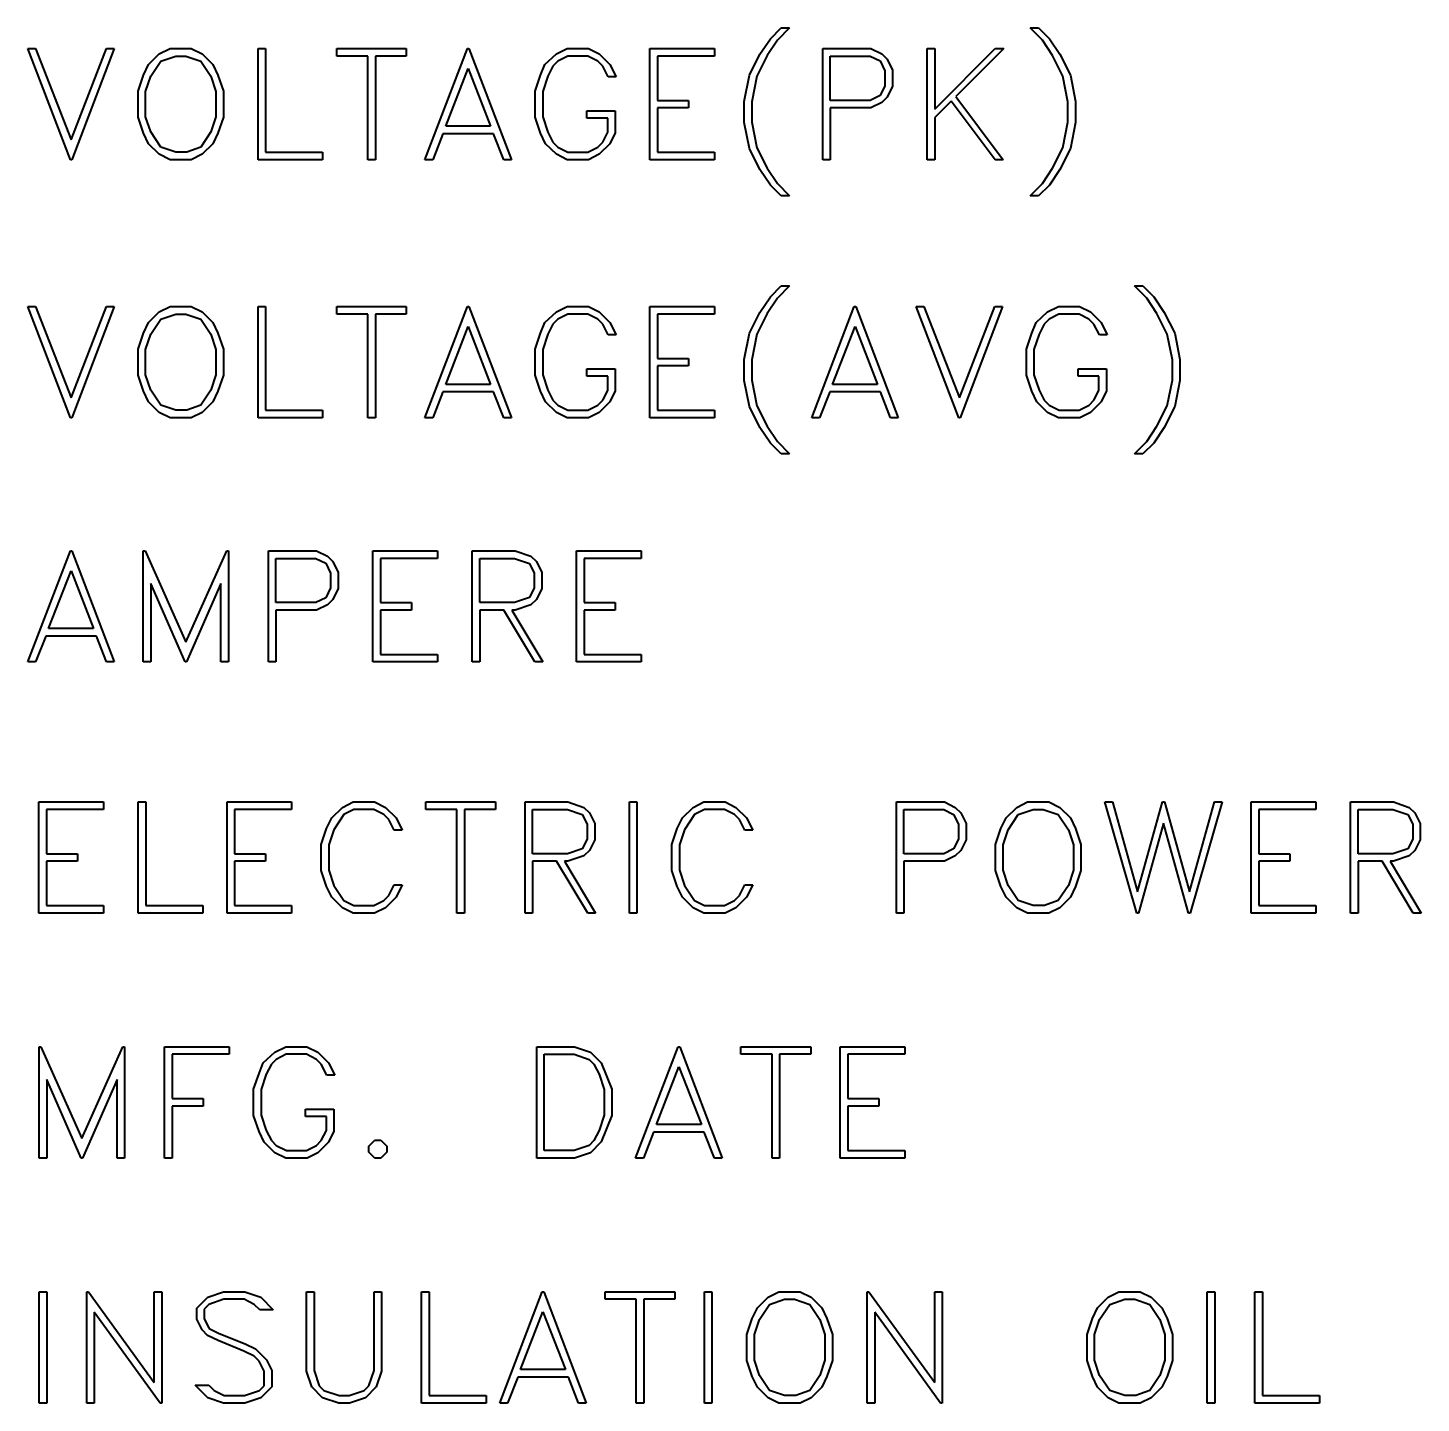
# Model space of a CAD drawing. Header units: millimetres. Extents: x 0 to 420, y 0 to 297.
# Drawn here: x 160.29 to 195.18, y 146.06 to 180.49 of the extents above; entities that cross this region are included whole.
import ezdxf

# ---------------------------------------------------------------- set-up
doc = ezdxf.new("R2010")
doc.units = ezdxf.units.MM
doc.layers.add('가시적인 것(ISO)', color=3, linetype='Continuous', lineweight=40)

msp = doc.modelspace()

# ---------------------------------------------------------------- linework, layer by layer
at = {"layer": '가시적인 것(ISO)'}
for p, q in [((178.888, 180.217), (179.157, 180.489)), ((179.369, 180.489), (179.061, 180.181)), ((179.157, 180.489), (179.369, 180.489)), ((185.39, 180.489), (185.6, 180.489)), ((185.696, 180.181), (185.39, 180.489)), ((185.6, 180.489), (185.872, 180.217)), ((178.624, 179.827), (178.888, 180.217)), ((179.061, 180.181), (178.805, 179.796)), ((185.952, 179.796), (185.696, 180.181)), ((185.872, 180.217), (186.133, 179.827)), ((160.295, 179.972), (160.489, 179.972)), ((161.359, 177.189), (160.295, 179.972)), ((160.489, 179.972), (161.377, 177.688)), ((161.377, 177.688), (162.267, 179.972)), ((162.459, 179.972), (161.398, 177.189)), ((162.267, 179.972), (162.459, 179.972)), ((163.316, 179.573), (163.585, 179.837)), ((163.585, 179.837), (163.854, 179.972)), ((163.621, 179.656), (163.996, 179.783)), ((163.854, 179.972), (164.387, 179.972)), ((163.996, 179.783), (164.248, 179.783)), ((164.248, 179.783), (164.623, 179.656)), ((164.387, 179.972), (164.659, 179.837)), ((164.659, 179.837), (164.926, 179.573)), ((166.06, 179.972), (166.248, 179.972)), ((166.06, 177.189), (166.06, 179.972)), ((166.248, 179.972), (166.248, 177.378)), ((168.029, 179.972), (169.771, 179.972)), ((168.029, 179.783), (168.029, 179.972)), ((168.806, 179.783), (168.029, 179.783)), ((168.806, 177.189), (168.806, 179.783)), ((169.771, 179.783), (168.995, 179.783)), ((168.995, 179.783), (168.995, 177.189)), ((169.771, 179.972), (169.771, 179.783)), ((170.237, 177.189), (171.301, 179.972)), ((171.301, 179.972), (171.34, 179.972)), ((171.34, 179.972), (172.401, 177.189)), ((173.237, 179.573), (173.527, 179.837)), ((173.527, 179.837), (173.796, 179.972)), ((173.812, 179.783), (173.564, 179.656)), ((173.796, 179.972), (174.33, 179.972)), ((174.317, 179.783), (173.812, 179.783)), ((174.563, 179.656), (174.317, 179.783)), ((174.33, 179.972), (174.602, 179.837)), ((174.602, 179.837), (174.868, 179.57)), ((175.872, 179.972), (177.488, 179.972)), ((175.872, 177.189), (175.872, 179.972)), ((176.061, 179.783), (176.061, 178.675)), ((177.488, 179.783), (176.061, 179.783)), ((177.488, 179.972), (177.488, 179.783)), ((178.363, 179.304), (178.624, 179.827)), ((178.805, 179.796), (178.549, 179.28)), ((180.198, 179.972), (181.401, 179.972)), ((180.198, 177.189), (180.198, 179.972)), ((180.387, 179.783), (181.386, 179.783)), ((180.387, 178.675), (180.387, 179.783)), ((181.386, 179.783), (181.632, 179.661)), ((181.401, 179.972), (181.673, 179.837)), ((181.632, 179.661), (181.753, 179.415)), ((181.673, 179.837), (181.81, 179.702)), ((181.81, 179.702), (181.942, 179.431)), ((182.812, 179.972), (183.001, 179.972)), ((182.812, 177.189), (182.812, 179.972)), ((183.001, 178.455), (184.518, 179.972)), ((183.001, 179.972), (183.001, 178.455)), ((184.728, 179.972), (183.532, 178.77)), ((184.518, 179.972), (184.728, 179.972)), ((186.208, 179.28), (185.952, 179.796)), ((186.133, 179.827), (186.397, 179.304)), ((163.189, 179.304), (163.316, 179.573)), ((163.37, 179.278), (163.621, 179.656)), ((164.623, 179.656), (164.877, 179.278)), ((164.926, 179.573), (165.055, 179.304)), ((170.758, 178.025), (171.319, 179.469)), ((171.319, 179.469), (171.881, 178.025)), ((173.131, 179.304), (173.237, 179.573)), ((173.442, 179.534), (173.312, 179.283)), ((173.564, 179.656), (173.442, 179.534)), ((174.687, 179.534), (174.563, 179.656)), ((174.824, 179.262), (174.687, 179.534)), ((174.868, 179.57), (175.021, 179.262)), ((181.753, 179.415), (181.753, 179.042)), ((181.942, 179.431), (181.942, 179.027)), ((163.054, 178.908), (163.189, 179.304)), ((163.243, 178.9), (163.37, 179.278)), ((164.877, 179.278), (165.001, 178.9)), ((165.055, 179.304), (165.19, 178.908)), ((172.997, 178.908), (173.131, 179.304)), ((173.312, 179.283), (173.186, 178.9)), ((175.021, 179.262), (174.824, 179.262)), ((178.231, 178.649), (178.363, 179.304)), ((178.549, 179.28), (178.42, 178.641)), ((181.753, 179.042), (181.632, 178.796)), ((181.942, 179.027), (181.81, 178.755)), ((186.338, 178.641), (186.208, 179.28)), ((186.397, 179.304), (186.527, 178.649)), ((163.054, 178.253), (163.054, 178.908)), ((163.243, 178.261), (163.243, 178.9)), ((165.001, 178.9), (165.001, 178.261)), ((165.19, 178.908), (165.19, 178.253)), ((172.997, 178.253), (172.997, 178.908)), ((173.186, 178.9), (173.186, 178.261)), ((176.061, 178.675), (176.838, 178.675)), ((176.838, 178.675), (176.838, 178.486)), ((178.231, 178.123), (178.231, 178.649)), ((178.42, 178.641), (178.42, 178.129)), ((181.386, 178.675), (180.387, 178.675)), ((181.632, 178.796), (181.386, 178.675)), ((181.673, 178.62), (181.401, 178.486)), ((181.81, 178.755), (181.673, 178.62)), ((183.413, 178.657), (183.001, 178.245)), ((184.513, 177.189), (183.413, 178.657)), ((183.532, 178.77), (184.715, 177.189)), ((186.338, 178.129), (186.338, 178.641)), ((186.527, 178.649), (186.527, 178.123)), ((174.293, 178.416), (175.003, 178.416)), ((174.293, 178.227), (174.293, 178.416)), ((175.003, 178.416), (175.003, 177.859)), ((176.061, 178.486), (176.061, 177.378)), ((176.838, 178.486), (176.061, 178.486)), ((180.387, 178.486), (180.387, 177.189)), ((181.401, 178.486), (180.387, 178.486)), ((163.189, 177.857), (163.054, 178.253)), ((163.37, 177.883), (163.243, 178.261)), ((165.001, 178.261), (164.877, 177.883)), ((165.19, 178.253), (165.055, 177.857)), ((171.881, 178.025), (170.758, 178.025)), ((173.131, 177.857), (172.997, 178.253)), ((173.186, 178.261), (173.312, 177.877)), ((174.814, 178.227), (174.293, 178.227)), ((174.814, 177.875), (174.814, 178.227)), ((178.363, 177.468), (178.231, 178.123)), ((178.42, 178.129), (178.549, 177.489)), ((183.001, 178.245), (183.001, 177.189)), ((186.208, 177.489), (186.338, 178.129)), ((186.527, 178.123), (186.397, 177.468)), ((163.316, 177.588), (163.189, 177.857)), ((163.585, 177.324), (163.316, 177.588)), ((163.621, 177.505), (163.37, 177.883)), ((164.877, 177.883), (164.623, 177.505)), ((164.926, 177.588), (164.659, 177.324)), ((165.055, 177.857), (164.926, 177.588)), ((170.688, 177.836), (170.431, 177.189)), ((171.953, 177.836), (170.688, 177.836)), ((172.21, 177.189), (171.953, 177.836)), ((173.258, 177.588), (173.131, 177.857)), ((173.527, 177.324), (173.258, 177.588)), ((173.312, 177.877), (173.442, 177.626)), ((173.442, 177.626), (173.564, 177.505)), ((174.565, 177.505), (174.687, 177.629)), ((174.868, 177.59), (174.602, 177.324)), ((174.687, 177.629), (174.814, 177.875)), ((175.003, 177.859), (174.868, 177.59)), ((163.854, 177.189), (163.585, 177.324)), ((163.996, 177.378), (163.621, 177.505)), ((164.279, 177.378), (163.996, 177.378)), ((164.623, 177.505), (164.279, 177.378)), ((164.659, 177.324), (164.387, 177.189)), ((166.248, 177.378), (167.675, 177.378)), ((167.675, 177.378), (167.675, 177.189)), ((173.796, 177.189), (173.527, 177.324)), ((173.564, 177.505), (173.815, 177.378)), ((173.815, 177.378), (174.317, 177.378)), ((174.317, 177.378), (174.565, 177.505)), ((174.602, 177.324), (174.332, 177.189)), ((176.061, 177.378), (177.488, 177.378)), ((177.488, 177.378), (177.488, 177.189)), ((178.624, 176.946), (178.363, 177.468)), ((178.549, 177.489), (178.805, 176.977)), ((185.952, 176.977), (186.208, 177.489)), ((186.397, 177.468), (186.133, 176.946)), ((161.398, 177.189), (161.359, 177.189)), ((164.387, 177.189), (163.854, 177.189)), ((167.675, 177.189), (166.06, 177.189)), ((168.995, 177.189), (168.806, 177.189)), ((170.431, 177.189), (170.237, 177.189)), ((172.401, 177.189), (172.21, 177.189)), ((174.332, 177.189), (173.796, 177.189)), ((177.488, 177.189), (175.872, 177.189)), ((178.888, 176.555), (178.624, 176.946)), ((178.805, 176.977), (179.061, 176.591)), ((180.387, 177.189), (180.198, 177.189)), ((183.001, 177.189), (182.812, 177.189)), ((184.715, 177.189), (184.513, 177.189)), ((185.696, 176.591), (185.952, 176.977)), ((186.133, 176.946), (185.872, 176.555)), ((179.157, 176.283), (178.888, 176.555)), ((179.061, 176.591), (179.369, 176.283)), ((185.39, 176.283), (185.696, 176.591)), ((185.872, 176.555), (185.6, 176.283)), ((179.369, 176.283), (179.157, 176.283)), ((185.6, 176.283), (185.39, 176.283)), ((178.624, 173.367), (178.888, 173.758)), ((178.888, 173.758), (179.157, 174.029)), ((179.369, 174.029), (179.061, 173.721)), ((179.157, 174.029), (179.369, 174.029)), ((188.005, 174.029), (188.214, 174.029)), ((188.31, 173.721), (188.005, 174.029)), ((188.214, 174.029), (188.486, 173.758)), ((188.486, 173.758), (188.748, 173.367)), ((160.295, 173.512), (160.489, 173.512)), ((161.359, 170.729), (160.295, 173.512)), ((160.489, 173.512), (161.377, 171.229)), ((161.377, 171.229), (162.267, 173.512)), ((162.459, 173.512), (161.398, 170.729)), ((162.267, 173.512), (162.459, 173.512)), ((163.585, 173.377), (163.854, 173.512)), ((163.854, 173.512), (164.387, 173.512)), ((164.387, 173.512), (164.659, 173.377)), ((166.06, 173.512), (166.248, 173.512)), ((166.06, 170.729), (166.06, 173.512)), ((166.248, 173.512), (166.248, 170.918)), ((168.029, 173.512), (169.771, 173.512)), ((168.029, 173.323), (168.029, 173.512)), ((169.771, 173.512), (169.771, 173.323)), ((170.237, 170.729), (171.301, 173.512)), ((171.301, 173.512), (171.34, 173.512)), ((171.34, 173.512), (172.401, 170.729)), ((173.527, 173.377), (173.796, 173.512)), ((173.796, 173.512), (174.33, 173.512)), ((174.33, 173.512), (174.602, 173.377)), ((175.872, 173.512), (177.488, 173.512)), ((175.872, 170.729), (175.872, 173.512)), ((177.488, 173.512), (177.488, 173.323)), ((179.061, 173.721), (178.805, 173.336)), ((179.923, 170.729), (180.987, 173.512)), ((180.987, 173.512), (181.026, 173.512)), ((181.026, 173.512), (182.087, 170.729)), ((182.538, 173.512), (182.732, 173.512)), ((183.602, 170.729), (182.538, 173.512)), ((182.732, 173.512), (183.62, 171.229)), ((183.62, 171.229), (184.51, 173.512)), ((184.702, 173.512), (183.64, 170.729)), ((184.51, 173.512), (184.702, 173.512)), ((185.828, 173.377), (186.097, 173.512)), ((186.097, 173.512), (186.63, 173.512)), ((186.63, 173.512), (186.902, 173.377)), ((188.566, 173.336), (188.31, 173.721)), ((163.189, 172.844), (163.316, 173.113)), ((163.316, 173.113), (163.585, 173.377)), ((163.37, 172.818), (163.621, 173.196)), ((163.621, 173.196), (163.996, 173.323)), ((163.996, 173.323), (164.248, 173.323)), ((164.248, 173.323), (164.623, 173.196)), ((164.623, 173.196), (164.877, 172.818)), ((164.659, 173.377), (164.926, 173.113)), ((164.926, 173.113), (165.055, 172.844)), ((168.806, 173.323), (168.029, 173.323)), ((168.806, 170.729), (168.806, 173.323)), ((169.771, 173.323), (168.995, 173.323)), ((168.995, 173.323), (168.995, 170.729)), ((173.131, 172.844), (173.237, 173.113)), ((173.237, 173.113), (173.527, 173.377)), ((173.442, 173.074), (173.312, 172.823)), ((173.564, 173.196), (173.442, 173.074)), ((173.812, 173.323), (173.564, 173.196)), ((174.317, 173.323), (173.812, 173.323)), ((174.563, 173.196), (174.317, 173.323)), ((174.687, 173.074), (174.563, 173.196)), ((174.602, 173.377), (174.868, 173.111)), ((174.824, 172.802), (174.687, 173.074)), ((174.868, 173.111), (175.021, 172.802)), ((176.061, 173.323), (176.061, 172.215)), ((177.488, 173.323), (176.061, 173.323)), ((178.363, 172.844), (178.624, 173.367)), ((178.805, 173.336), (178.549, 172.821)), ((185.432, 172.844), (185.538, 173.113)), ((185.538, 173.113), (185.828, 173.377)), ((185.742, 173.074), (185.613, 172.823)), ((185.864, 173.196), (185.742, 173.074)), ((186.112, 173.323), (185.864, 173.196)), ((186.617, 173.323), (186.112, 173.323)), ((186.863, 173.196), (186.617, 173.323)), ((186.987, 173.074), (186.863, 173.196)), ((186.902, 173.377), (187.169, 173.111)), ((187.125, 172.802), (186.987, 173.074)), ((187.169, 173.111), (187.321, 172.802)), ((188.823, 172.821), (188.566, 173.336)), ((188.748, 173.367), (189.012, 172.844)), ((163.054, 172.448), (163.189, 172.844)), ((163.243, 172.44), (163.37, 172.818)), ((164.877, 172.818), (165.001, 172.44)), ((165.055, 172.844), (165.19, 172.448)), ((170.758, 171.565), (171.319, 173.01)), ((171.319, 173.01), (171.881, 171.565)), ((172.997, 172.448), (173.131, 172.844)), ((173.312, 172.823), (173.186, 172.44)), ((175.021, 172.802), (174.824, 172.802)), ((178.231, 172.189), (178.363, 172.844)), ((178.549, 172.821), (178.42, 172.181)), ((180.444, 171.565), (181.005, 173.01)), ((181.005, 173.01), (181.567, 171.565)), ((185.297, 172.448), (185.432, 172.844)), ((185.613, 172.823), (185.486, 172.44)), ((187.321, 172.802), (187.125, 172.802)), ((188.952, 172.181), (188.823, 172.821)), ((189.012, 172.844), (189.141, 172.189)), ((163.054, 171.793), (163.054, 172.448)), ((163.243, 171.801), (163.243, 172.44)), ((165.001, 172.44), (165.001, 171.801)), ((165.19, 172.448), (165.19, 171.793)), ((172.997, 171.793), (172.997, 172.448)), ((173.186, 172.44), (173.186, 171.801)), ((185.297, 171.793), (185.297, 172.448)), ((185.486, 172.44), (185.486, 171.801)), ((176.061, 172.215), (176.838, 172.215)), ((176.061, 172.026), (176.061, 170.918)), ((176.838, 172.026), (176.061, 172.026)), ((176.838, 172.215), (176.838, 172.026)), ((178.231, 171.664), (178.231, 172.189)), ((178.42, 172.181), (178.42, 171.669)), ((188.952, 171.669), (188.952, 172.181)), ((189.141, 172.189), (189.141, 171.664)), ((163.189, 171.397), (163.054, 171.793)), ((163.37, 171.423), (163.243, 171.801)), ((165.001, 171.801), (164.877, 171.423)), ((165.19, 171.793), (165.055, 171.397)), ((173.131, 171.397), (172.997, 171.793)), ((173.186, 171.801), (173.312, 171.418)), ((174.293, 171.956), (175.003, 171.956)), ((174.293, 171.767), (174.293, 171.956)), ((174.814, 171.767), (174.293, 171.767)), ((174.814, 171.415), (174.814, 171.767)), ((175.003, 171.956), (175.003, 171.4)), ((178.363, 171.009), (178.231, 171.664)), ((178.42, 171.669), (178.549, 171.029)), ((185.432, 171.397), (185.297, 171.793)), ((185.486, 171.801), (185.613, 171.418)), ((186.594, 171.956), (187.303, 171.956)), ((186.594, 171.767), (186.594, 171.956)), ((187.114, 171.767), (186.594, 171.767)), ((187.114, 171.415), (187.114, 171.767)), ((187.303, 171.956), (187.303, 171.4)), ((188.823, 171.029), (188.952, 171.669)), ((189.141, 171.664), (189.012, 171.009)), ((163.316, 171.128), (163.189, 171.397)), ((163.621, 171.045), (163.37, 171.423)), ((164.877, 171.423), (164.623, 171.045)), ((165.055, 171.397), (164.926, 171.128)), ((170.688, 171.376), (170.431, 170.729)), ((171.953, 171.376), (170.688, 171.376)), ((171.881, 171.565), (170.758, 171.565)), ((172.21, 170.729), (171.953, 171.376)), ((173.258, 171.128), (173.131, 171.397)), ((173.312, 171.418), (173.442, 171.167)), ((174.687, 171.169), (174.814, 171.415)), ((175.003, 171.4), (174.868, 171.13)), ((180.374, 171.376), (180.118, 170.729)), ((181.64, 171.376), (180.374, 171.376)), ((181.567, 171.565), (180.444, 171.565)), ((181.896, 170.729), (181.64, 171.376)), ((185.559, 171.128), (185.432, 171.397)), ((185.613, 171.418), (185.742, 171.167)), ((186.987, 171.169), (187.114, 171.415)), ((187.303, 171.4), (187.169, 171.13)), ((163.585, 170.864), (163.316, 171.128)), ((163.996, 170.918), (163.621, 171.045)), ((164.623, 171.045), (164.279, 170.918)), ((164.926, 171.128), (164.659, 170.864)), ((173.527, 170.864), (173.258, 171.128)), ((173.442, 171.167), (173.564, 171.045)), ((173.564, 171.045), (173.815, 170.918)), ((174.317, 170.918), (174.565, 171.045)), ((174.565, 171.045), (174.687, 171.169)), ((174.868, 171.13), (174.602, 170.864)), ((178.624, 170.486), (178.363, 171.009)), ((178.549, 171.029), (178.805, 170.517)), ((185.828, 170.864), (185.559, 171.128)), ((185.742, 171.167), (185.864, 171.045)), ((185.864, 171.045), (186.115, 170.918)), ((186.617, 170.918), (186.866, 171.045)), ((186.866, 171.045), (186.987, 171.169)), ((187.169, 171.13), (186.902, 170.864)), ((188.566, 170.517), (188.823, 171.029)), ((189.012, 171.009), (188.748, 170.486)), ((161.398, 170.729), (161.359, 170.729)), ((163.854, 170.729), (163.585, 170.864)), ((164.387, 170.729), (163.854, 170.729)), ((164.279, 170.918), (163.996, 170.918)), ((164.659, 170.864), (164.387, 170.729)), ((167.675, 170.729), (166.06, 170.729)), ((166.248, 170.918), (167.675, 170.918)), ((167.675, 170.918), (167.675, 170.729)), ((168.995, 170.729), (168.806, 170.729)), ((170.431, 170.729), (170.237, 170.729)), ((172.401, 170.729), (172.21, 170.729)), ((173.796, 170.729), (173.527, 170.864)), ((174.332, 170.729), (173.796, 170.729)), ((173.815, 170.918), (174.317, 170.918)), ((174.602, 170.864), (174.332, 170.729)), ((177.488, 170.729), (175.872, 170.729)), ((176.061, 170.918), (177.488, 170.918)), ((177.488, 170.918), (177.488, 170.729)), ((180.118, 170.729), (179.923, 170.729)), ((182.087, 170.729), (181.896, 170.729)), ((183.64, 170.729), (183.602, 170.729)), ((186.097, 170.729), (185.828, 170.864)), ((186.633, 170.729), (186.097, 170.729)), ((186.115, 170.918), (186.617, 170.918)), ((186.902, 170.864), (186.633, 170.729)), ((178.888, 170.095), (178.624, 170.486)), ((178.805, 170.517), (179.061, 170.131)), ((188.31, 170.131), (188.566, 170.517)), ((188.748, 170.486), (188.486, 170.095)), ((179.157, 169.823), (178.888, 170.095)), ((179.061, 170.131), (179.369, 169.823)), ((188.005, 169.823), (188.31, 170.131)), ((188.486, 170.095), (188.214, 169.823)), ((179.369, 169.823), (179.157, 169.823)), ((188.214, 169.823), (188.005, 169.823)), ((160.295, 164.615), (161.359, 167.398)), ((161.359, 167.398), (161.398, 167.398)), ((161.398, 167.398), (162.459, 164.615)), ((163.184, 167.398), (163.23, 167.398)), ((163.184, 164.615), (163.184, 167.398)), ((163.23, 167.398), (164.253, 165.107)), ((164.253, 165.107), (165.273, 167.398)), ((165.273, 167.398), (165.319, 167.398)), ((165.319, 167.398), (165.319, 164.615)), ((166.318, 167.398), (167.522, 167.398)), ((166.318, 164.615), (166.318, 167.398)), ((166.507, 167.209), (167.506, 167.209)), ((166.507, 166.101), (166.507, 167.209)), ((167.506, 167.209), (167.752, 167.087)), ((167.522, 167.398), (167.794, 167.263)), ((167.794, 167.263), (167.931, 167.129)), ((167.931, 167.129), (168.063, 166.857)), ((168.933, 167.398), (170.548, 167.398)), ((168.933, 164.615), (168.933, 167.398)), ((169.122, 167.209), (169.122, 166.101)), ((170.548, 167.209), (169.122, 167.209)), ((170.548, 167.398), (170.548, 167.209)), ((171.42, 167.398), (172.492, 167.398)), ((171.42, 164.615), (171.42, 167.398)), ((171.609, 167.209), (172.482, 167.209)), ((171.609, 166.101), (171.609, 167.209)), ((172.482, 167.209), (172.854, 167.082)), ((172.492, 167.398), (172.891, 167.263)), ((172.891, 167.263), (173.033, 167.129)), ((173.033, 167.129), (173.165, 166.857)), ((174.035, 167.398), (175.65, 167.398)), ((174.035, 164.615), (174.035, 167.398)), ((174.224, 167.209), (174.224, 166.101)), ((175.65, 167.209), (174.224, 167.209)), ((175.65, 167.398), (175.65, 167.209)), ((160.815, 165.451), (161.377, 166.896)), ((161.377, 166.896), (161.939, 165.451)), ((167.752, 167.087), (167.874, 166.841)), ((167.874, 166.841), (167.874, 166.469)), ((168.063, 166.857), (168.063, 166.453)), ((172.854, 167.082), (172.976, 166.841)), ((172.976, 166.841), (172.976, 166.469)), ((173.165, 166.857), (173.165, 166.453)), ((163.373, 166.577), (163.373, 164.615)), ((164.232, 164.615), (163.373, 166.577)), ((165.13, 166.577), (164.271, 164.615)), ((165.13, 164.615), (165.13, 166.577)), ((167.874, 166.469), (167.752, 166.223)), ((168.063, 166.453), (167.931, 166.181)), ((172.976, 166.469), (172.854, 166.228)), ((173.165, 166.453), (173.033, 166.181)), ((167.506, 166.101), (166.507, 166.101)), ((167.752, 166.223), (167.506, 166.101)), ((167.931, 166.181), (167.794, 166.047)), ((169.122, 166.101), (169.898, 166.101)), ((169.898, 166.101), (169.898, 165.912)), ((172.482, 166.101), (171.609, 166.101)), ((172.854, 166.228), (172.482, 166.101)), ((173.033, 166.181), (172.891, 166.047)), ((174.224, 166.101), (175, 166.101)), ((175, 166.101), (175, 165.912)), ((166.507, 165.912), (166.507, 164.615)), ((167.522, 165.912), (166.507, 165.912)), ((167.794, 166.047), (167.522, 165.912)), ((169.122, 165.912), (169.122, 164.804)), ((169.898, 165.912), (169.122, 165.912)), ((171.609, 165.912), (171.609, 164.615)), ((172.21, 165.912), (171.609, 165.912)), ((172.989, 164.615), (172.21, 165.912)), ((172.412, 165.912), (173.188, 164.615)), ((172.492, 165.912), (172.412, 165.912)), ((172.891, 166.047), (172.492, 165.912)), ((174.224, 165.912), (174.224, 164.804)), ((175, 165.912), (174.224, 165.912)), ((161.939, 165.451), (160.815, 165.451)), ((160.745, 165.262), (160.489, 164.615)), ((162.011, 165.262), (160.745, 165.262)), ((162.267, 164.615), (162.011, 165.262)), ((169.122, 164.804), (170.548, 164.804)), ((170.548, 164.804), (170.548, 164.615)), ((174.224, 164.804), (175.65, 164.804)), ((175.65, 164.804), (175.65, 164.615)), ((160.489, 164.615), (160.295, 164.615)), ((162.459, 164.615), (162.267, 164.615)), ((163.373, 164.615), (163.184, 164.615)), ((164.271, 164.615), (164.232, 164.615)), ((165.319, 164.615), (165.13, 164.615)), ((166.507, 164.615), (166.318, 164.615)), ((170.548, 164.615), (168.933, 164.615)), ((171.609, 164.615), (171.42, 164.615)), ((173.188, 164.615), (172.989, 164.615)), ((175.65, 164.615), (174.035, 164.615)), ((160.569, 161.111), (162.185, 161.111)), ((160.569, 158.328), (160.569, 161.111)), ((160.758, 160.922), (160.758, 159.814)), ((162.185, 160.922), (160.758, 160.922)), ((162.185, 161.111), (162.185, 160.922)), ((163.057, 161.111), (163.246, 161.111)), ((163.057, 158.328), (163.057, 161.111)), ((163.246, 161.111), (163.246, 158.517)), ((165.283, 161.111), (166.898, 161.111)), ((165.283, 158.328), (165.283, 161.111)), ((165.472, 160.922), (165.472, 159.814)), ((166.898, 160.922), (165.472, 160.922)), ((166.898, 161.111), (166.898, 160.922)), ((167.905, 160.712), (168.172, 160.976)), ((168.172, 160.976), (168.441, 161.111)), ((168.456, 160.922), (168.208, 160.8)), ((168.441, 161.111), (168.974, 161.111)), ((168.961, 160.922), (168.456, 160.922)), ((169.207, 160.795), (168.961, 160.922)), ((168.974, 161.111), (169.246, 160.976)), ((169.246, 160.976), (169.513, 160.71)), ((170.261, 161.111), (172.003, 161.111)), ((170.261, 160.922), (170.261, 161.111)), ((171.037, 160.922), (170.261, 160.922)), ((171.037, 158.328), (171.037, 160.922)), ((172.003, 160.922), (171.226, 160.922)), ((171.226, 160.922), (171.226, 158.328)), ((172.003, 161.111), (172.003, 160.922)), ((172.743, 161.111), (173.815, 161.111)), ((172.743, 158.328), (172.743, 161.111)), ((172.932, 160.922), (173.804, 160.922)), ((172.932, 159.814), (172.932, 160.922)), ((173.804, 160.922), (174.177, 160.795)), ((173.815, 161.111), (174.213, 160.976)), ((174.213, 160.976), (174.356, 160.842)), ((174.356, 160.842), (174.488, 160.57)), ((175.357, 161.111), (175.546, 161.111)), ((175.357, 158.328), (175.357, 161.111)), ((175.546, 161.111), (175.546, 158.328)), ((176.683, 160.712), (176.949, 160.976)), ((176.949, 160.976), (177.218, 161.111)), ((177.234, 160.922), (176.986, 160.8)), ((177.218, 161.111), (177.752, 161.111)), ((177.739, 160.922), (177.234, 160.922)), ((177.985, 160.795), (177.739, 160.922)), ((177.752, 161.111), (178.023, 160.976)), ((178.023, 160.976), (178.29, 160.71)), ((182.041, 161.111), (183.244, 161.111)), ((182.041, 158.328), (182.041, 161.111)), ((182.23, 160.922), (183.229, 160.922)), ((182.23, 159.814), (182.23, 160.922)), ((183.229, 160.922), (183.475, 160.8)), ((183.244, 161.111), (183.516, 160.976)), ((183.516, 160.976), (183.653, 160.842)), ((183.653, 160.842), (183.785, 160.57)), ((184.787, 160.712), (185.056, 160.976)), ((185.056, 160.976), (185.326, 161.111)), ((185.093, 160.795), (185.468, 160.922)), ((185.326, 161.111), (185.859, 161.111)), ((185.468, 160.922), (185.719, 160.922)), ((185.719, 160.922), (186.094, 160.795)), ((185.859, 161.111), (186.131, 160.976)), ((186.131, 160.976), (186.397, 160.712)), ((187.262, 161.111), (187.456, 161.111)), ((188.059, 158.328), (187.262, 161.111)), ((187.456, 161.111), (188.08, 158.859)), ((188.08, 158.859), (188.706, 161.111)), ((188.706, 161.111), (188.753, 161.111)), ((188.753, 161.111), (189.377, 158.859)), ((189.377, 158.859), (190.003, 161.111)), ((190.195, 161.111), (189.4, 158.328)), ((190.003, 161.111), (190.195, 161.111)), ((190.924, 161.111), (192.54, 161.111)), ((190.924, 158.328), (190.924, 161.111)), ((191.113, 160.922), (191.113, 159.814)), ((192.54, 160.922), (191.113, 160.922)), ((192.54, 161.111), (192.54, 160.922)), ((193.412, 161.111), (194.484, 161.111)), ((193.412, 158.328), (193.412, 161.111)), ((193.601, 160.922), (194.473, 160.922)), ((193.601, 159.814), (193.601, 160.922)), ((194.473, 160.922), (194.846, 160.795)), ((194.484, 161.111), (194.882, 160.976)), ((194.882, 160.976), (195.025, 160.842)), ((195.025, 160.842), (195.157, 160.57)), ((167.776, 160.443), (167.905, 160.712)), ((168.208, 160.8), (167.957, 160.417)), ((169.331, 160.674), (169.207, 160.795)), ((169.469, 160.402), (169.331, 160.674)), ((169.513, 160.71), (169.665, 160.402)), ((174.177, 160.795), (174.299, 160.554)), ((174.299, 160.554), (174.299, 160.182)), ((174.488, 160.57), (174.488, 160.166)), ((176.553, 160.443), (176.683, 160.712)), ((176.986, 160.8), (176.734, 160.417)), ((178.109, 160.674), (177.985, 160.795)), ((178.246, 160.402), (178.109, 160.674)), ((178.29, 160.71), (178.443, 160.402)), ((183.475, 160.8), (183.596, 160.554)), ((183.596, 160.554), (183.596, 160.182)), ((183.785, 160.57), (183.785, 160.166)), ((184.66, 160.443), (184.787, 160.712)), ((184.842, 160.417), (185.093, 160.795)), ((186.094, 160.795), (186.348, 160.417)), ((186.397, 160.712), (186.527, 160.443)), ((188.727, 160.58), (188.103, 158.328)), ((189.353, 158.328), (188.727, 160.58)), ((194.846, 160.795), (194.968, 160.554)), ((194.968, 160.554), (194.968, 160.182)), ((195.157, 160.57), (195.157, 160.166)), ((167.641, 160.047), (167.776, 160.443)), ((167.957, 160.417), (167.83, 160.039)), ((169.665, 160.402), (169.469, 160.402)), ((174.299, 160.182), (174.177, 159.941)), ((174.488, 160.166), (174.356, 159.894)), ((176.419, 160.047), (176.553, 160.443)), ((176.734, 160.417), (176.608, 160.039)), ((178.443, 160.402), (178.246, 160.402)), ((183.596, 160.182), (183.475, 159.936)), ((183.785, 160.166), (183.653, 159.894)), ((184.526, 160.047), (184.66, 160.443)), ((184.715, 160.039), (184.842, 160.417)), ((186.348, 160.417), (186.472, 160.039)), ((186.527, 160.443), (186.661, 160.047)), ((194.968, 160.182), (194.846, 159.941)), ((195.157, 160.166), (195.025, 159.894)), ((160.758, 159.814), (161.535, 159.814)), ((161.535, 159.814), (161.535, 159.625)), ((165.472, 159.814), (166.248, 159.814)), ((166.248, 159.814), (166.248, 159.625)), ((167.641, 159.392), (167.641, 160.047)), ((167.83, 160.039), (167.83, 159.4)), ((173.804, 159.814), (172.932, 159.814)), ((174.177, 159.941), (173.804, 159.814)), ((174.356, 159.894), (174.213, 159.76)), ((176.419, 159.392), (176.419, 160.047)), ((176.608, 160.039), (176.608, 159.4)), ((183.229, 159.814), (182.23, 159.814)), ((183.475, 159.936), (183.229, 159.814)), ((183.653, 159.894), (183.516, 159.76)), ((184.526, 159.392), (184.526, 160.047)), ((184.715, 159.4), (184.715, 160.039)), ((186.472, 160.039), (186.472, 159.4)), ((186.661, 160.047), (186.661, 159.392)), ((191.113, 159.814), (191.89, 159.814)), ((191.89, 159.814), (191.89, 159.625)), ((194.473, 159.814), (193.601, 159.814)), ((194.846, 159.941), (194.473, 159.814)), ((195.025, 159.894), (194.882, 159.76)), ((160.758, 159.625), (160.758, 158.517)), ((161.535, 159.625), (160.758, 159.625)), ((165.472, 159.625), (165.472, 158.517)), ((166.248, 159.625), (165.472, 159.625)), ((172.932, 159.625), (172.932, 158.328)), ((173.532, 159.625), (172.932, 159.625)), ((174.312, 158.328), (173.532, 159.625)), ((173.734, 159.625), (174.511, 158.328)), ((173.815, 159.625), (173.734, 159.625)), ((174.213, 159.76), (173.815, 159.625)), ((182.23, 159.625), (182.23, 158.328)), ((183.244, 159.625), (182.23, 159.625)), ((183.516, 159.76), (183.244, 159.625)), ((191.113, 159.625), (191.113, 158.517)), ((191.89, 159.625), (191.113, 159.625)), ((193.601, 159.625), (193.601, 158.328)), ((194.201, 159.625), (193.601, 159.625)), ((194.981, 158.328), (194.201, 159.625)), ((194.403, 159.625), (195.18, 158.328)), ((194.484, 159.625), (194.403, 159.625)), ((194.882, 159.76), (194.484, 159.625)), ((167.776, 158.996), (167.641, 159.392)), ((167.83, 159.4), (167.957, 159.022)), ((176.553, 158.996), (176.419, 159.392)), ((176.608, 159.4), (176.734, 159.022)), ((184.66, 158.996), (184.526, 159.392)), ((184.842, 159.022), (184.715, 159.4)), ((186.472, 159.4), (186.348, 159.022)), ((186.661, 159.392), (186.527, 158.996)), ((167.905, 158.727), (167.776, 158.996)), ((168.172, 158.463), (167.905, 158.727)), ((167.957, 159.022), (168.208, 158.642)), ((169.207, 158.644), (169.331, 158.766)), ((169.513, 158.73), (169.246, 158.463)), ((169.331, 158.766), (169.469, 159.038)), ((169.469, 159.038), (169.665, 159.038)), ((169.665, 159.038), (169.513, 158.73)), ((176.683, 158.727), (176.553, 158.996)), ((176.949, 158.463), (176.683, 158.727)), ((176.734, 159.022), (176.986, 158.642)), ((177.985, 158.644), (178.109, 158.766)), ((178.29, 158.73), (178.023, 158.463)), ((178.109, 158.766), (178.246, 159.038)), ((178.246, 159.038), (178.443, 159.038)), ((178.443, 159.038), (178.29, 158.73)), ((184.787, 158.727), (184.66, 158.996)), ((185.056, 158.463), (184.787, 158.727)), ((185.093, 158.644), (184.842, 159.022)), ((186.348, 159.022), (186.094, 158.644)), ((186.397, 158.727), (186.131, 158.463)), ((186.527, 158.996), (186.397, 158.727)), ((160.758, 158.517), (162.185, 158.517)), ((162.185, 158.517), (162.185, 158.328)), ((163.246, 158.517), (164.672, 158.517)), ((164.672, 158.517), (164.672, 158.328)), ((165.472, 158.517), (166.898, 158.517)), ((166.898, 158.517), (166.898, 158.328)), ((168.441, 158.328), (168.172, 158.463)), ((168.208, 158.642), (168.456, 158.517)), ((168.456, 158.517), (168.961, 158.517)), ((168.961, 158.517), (169.207, 158.644)), ((169.246, 158.463), (168.974, 158.328)), ((177.218, 158.328), (176.949, 158.463)), ((176.986, 158.642), (177.234, 158.517)), ((177.234, 158.517), (177.739, 158.517)), ((177.739, 158.517), (177.985, 158.644)), ((178.023, 158.463), (177.752, 158.328)), ((185.326, 158.328), (185.056, 158.463)), ((185.468, 158.517), (185.093, 158.644)), ((185.75, 158.517), (185.468, 158.517)), ((186.094, 158.644), (185.75, 158.517)), ((186.131, 158.463), (185.859, 158.328)), ((191.113, 158.517), (192.54, 158.517)), ((192.54, 158.517), (192.54, 158.328)), ((162.185, 158.328), (160.569, 158.328)), ((164.672, 158.328), (163.057, 158.328)), ((166.898, 158.328), (165.283, 158.328)), ((168.974, 158.328), (168.441, 158.328)), ((171.226, 158.328), (171.037, 158.328)), ((172.932, 158.328), (172.743, 158.328)), ((174.511, 158.328), (174.312, 158.328)), ((175.546, 158.328), (175.357, 158.328)), ((177.752, 158.328), (177.218, 158.328)), ((182.23, 158.328), (182.041, 158.328)), ((185.859, 158.328), (185.326, 158.328)), ((188.103, 158.328), (188.059, 158.328)), ((189.4, 158.328), (189.353, 158.328)), ((192.54, 158.328), (190.924, 158.328)), ((193.601, 158.328), (193.412, 158.328)), ((195.18, 158.328), (194.981, 158.328)), ((160.576, 154.983), (160.623, 154.983)), ((160.576, 152.195), (160.576, 154.983)), ((160.623, 154.983), (161.648, 152.688)), ((161.648, 152.688), (162.67, 154.983)), ((162.67, 154.983), (162.716, 154.983)), ((162.716, 154.983), (162.716, 152.195)), ((163.717, 154.983), (165.336, 154.983)), ((163.717, 152.195), (163.717, 154.983)), ((165.336, 154.983), (165.336, 154.794)), ((166.48, 154.848), (166.75, 154.983)), ((166.75, 154.983), (167.284, 154.983)), ((167.284, 154.983), (167.556, 154.848)), ((173.035, 154.983), (173.979, 154.983)), ((173.035, 152.195), (173.035, 154.983)), ((173.979, 154.983), (174.381, 154.848)), ((175.512, 152.195), (176.578, 154.983)), ((176.578, 154.983), (176.617, 154.983)), ((176.617, 154.983), (177.68, 152.195)), ((178.15, 154.983), (179.896, 154.983)), ((178.15, 154.794), (178.15, 154.983)), ((179.896, 154.983), (179.896, 154.794)), ((180.637, 154.983), (182.256, 154.983)), ((180.637, 152.195), (180.637, 154.983)), ((182.256, 154.983), (182.256, 154.794)), ((165.336, 154.794), (163.907, 154.794)), ((163.907, 154.794), (163.907, 153.684)), ((166.083, 154.314), (166.189, 154.584)), ((166.189, 154.584), (166.48, 154.848)), ((166.394, 154.545), (166.265, 154.293)), ((166.516, 154.667), (166.394, 154.545)), ((166.765, 154.794), (166.516, 154.667)), ((167.271, 154.794), (166.765, 154.794)), ((167.518, 154.667), (167.271, 154.794)), ((167.642, 154.545), (167.518, 154.667)), ((167.556, 154.848), (167.824, 154.581)), ((167.78, 154.272), (167.642, 154.545)), ((167.824, 154.581), (167.977, 154.272)), ((173.224, 154.794), (173.971, 154.794)), ((173.224, 152.384), (173.224, 154.794)), ((173.971, 154.794), (174.35, 154.667)), ((174.35, 154.667), (174.469, 154.545)), ((174.381, 154.848), (174.653, 154.578)), ((174.469, 154.545), (174.599, 154.293)), ((174.653, 154.578), (174.915, 153.92)), ((178.928, 154.794), (178.15, 154.794)), ((178.928, 152.195), (178.928, 154.794)), ((179.896, 154.794), (179.117, 154.794)), ((179.117, 154.794), (179.117, 152.195)), ((180.827, 154.794), (180.827, 153.684)), ((182.256, 154.794), (180.827, 154.794)), ((165.948, 153.917), (166.083, 154.314)), ((166.265, 154.293), (166.138, 153.909)), ((167.977, 154.272), (167.78, 154.272)), ((174.599, 154.293), (174.726, 153.909)), ((176.033, 153.033), (176.596, 154.48)), ((176.596, 154.48), (177.159, 153.033)), ((160.766, 154.161), (160.766, 152.195)), ((161.627, 152.195), (160.766, 154.161)), ((162.527, 154.161), (161.666, 152.195)), ((162.527, 152.195), (162.527, 154.161)), ((165.948, 153.261), (165.948, 153.917)), ((166.138, 153.909), (166.138, 153.269)), ((174.726, 153.909), (174.726, 153.269)), ((174.915, 153.92), (174.915, 153.258)), ((163.907, 153.684), (164.685, 153.684)), ((163.907, 153.494), (163.907, 152.195)), ((164.685, 153.494), (163.907, 153.494)), ((164.685, 153.684), (164.685, 153.494)), ((180.827, 153.684), (181.605, 153.684)), ((180.827, 153.494), (180.827, 152.384)), ((181.605, 153.494), (180.827, 153.494)), ((181.605, 153.684), (181.605, 153.494)), ((166.083, 152.864), (165.948, 153.261)), ((166.138, 153.269), (166.265, 152.885)), ((167.248, 153.424), (167.958, 153.424)), ((167.248, 153.235), (167.248, 153.424)), ((167.769, 153.235), (167.248, 153.235)), ((167.769, 152.882), (167.769, 153.235)), ((167.958, 153.424), (167.958, 152.867)), ((174.726, 153.269), (174.599, 152.885)), ((174.915, 153.258), (174.653, 152.599)), ((166.21, 152.594), (166.083, 152.864)), ((166.265, 152.885), (166.394, 152.633)), ((167.642, 152.636), (167.769, 152.882)), ((167.958, 152.867), (167.824, 152.597)), ((174.599, 152.885), (174.469, 152.633)), ((175.963, 152.843), (175.706, 152.195)), ((177.232, 152.843), (175.963, 152.843)), ((177.159, 153.033), (176.033, 153.033)), ((177.488, 152.195), (177.232, 152.843)), ((166.48, 152.33), (166.21, 152.594)), ((166.394, 152.633), (166.516, 152.511)), ((166.516, 152.511), (166.768, 152.384)), ((167.271, 152.384), (167.52, 152.511)), ((167.52, 152.511), (167.642, 152.636)), ((167.824, 152.597), (167.556, 152.33)), ((168.833, 152.496), (168.98, 152.643)), ((168.833, 152.343), (168.833, 152.496)), ((168.98, 152.643), (169.134, 152.643)), ((169.134, 152.643), (169.281, 152.496)), ((169.281, 152.496), (169.281, 152.343)), ((174.35, 152.511), (173.971, 152.384)), ((174.469, 152.633), (174.35, 152.511)), ((174.653, 152.599), (174.381, 152.33)), ((160.766, 152.195), (160.576, 152.195)), ((161.666, 152.195), (161.627, 152.195)), ((162.716, 152.195), (162.527, 152.195)), ((163.907, 152.195), (163.717, 152.195)), ((166.75, 152.195), (166.48, 152.33)), ((167.287, 152.195), (166.75, 152.195)), ((166.768, 152.384), (167.271, 152.384)), ((167.556, 152.33), (167.287, 152.195)), ((168.98, 152.195), (168.833, 152.343)), ((169.134, 152.195), (168.98, 152.195)), ((169.281, 152.343), (169.134, 152.195)), ((173.979, 152.195), (173.035, 152.195)), ((173.971, 152.384), (173.224, 152.384)), ((174.381, 152.33), (173.979, 152.195)), ((175.706, 152.195), (175.512, 152.195)), ((177.68, 152.195), (177.488, 152.195)), ((179.117, 152.195), (178.928, 152.195)), ((182.256, 152.195), (180.637, 152.195)), ((180.827, 152.384), (182.256, 152.384)), ((182.256, 152.384), (182.256, 152.195)), ((160.576, 148.849), (160.766, 148.849)), ((160.576, 146.061), (160.576, 148.849)), ((160.766, 148.849), (160.766, 146.061)), ((161.769, 148.849), (161.814, 148.849)), ((161.769, 146.061), (161.769, 148.849)), ((161.814, 148.849), (163.461, 146.575)), ((163.461, 148.849), (163.65, 148.849)), ((163.461, 146.575), (163.461, 148.849)), ((163.65, 148.849), (163.65, 146.061)), ((164.522, 148.442), (164.797, 148.715)), ((164.797, 148.715), (165.196, 148.849)), ((165.204, 148.66), (164.825, 148.533)), ((165.196, 148.849), (165.725, 148.849)), ((165.712, 148.66), (165.204, 148.66)), ((165.961, 148.533), (165.712, 148.66)), ((165.725, 148.849), (166.125, 148.715)), ((166.125, 148.715), (166.441, 148.398)), ((167.271, 148.849), (167.46, 148.849)), ((167.271, 146.865), (167.271, 148.849)), ((167.46, 148.849), (167.46, 146.875)), ((168.962, 148.849), (169.152, 148.849)), ((168.962, 146.875), (168.962, 148.849)), ((169.152, 148.849), (169.152, 146.865)), ((170.153, 148.849), (170.342, 148.849)), ((170.153, 146.061), (170.153, 148.849)), ((170.342, 148.849), (170.342, 146.25)), ((172.109, 146.061), (173.175, 148.849)), ((173.175, 148.849), (173.214, 148.849)), ((173.214, 148.849), (174.277, 146.061)), ((174.747, 148.849), (176.492, 148.849)), ((174.747, 148.66), (174.747, 148.849)), ((175.525, 148.66), (174.747, 148.66)), ((175.525, 146.061), (175.525, 148.66)), ((176.492, 148.66), (175.714, 148.66)), ((175.714, 148.66), (175.714, 146.061)), ((176.492, 148.849), (176.492, 148.66)), ((177.234, 148.849), (177.424, 148.849)), ((177.234, 146.061), (177.234, 148.849)), ((177.424, 148.849), (177.424, 146.061)), ((178.56, 148.45), (178.83, 148.715)), ((178.83, 148.715), (179.099, 148.849)), ((178.866, 148.533), (179.242, 148.66)), ((179.099, 148.849), (179.634, 148.849)), ((179.242, 148.66), (179.494, 148.66)), ((179.494, 148.66), (179.87, 148.533)), ((179.634, 148.849), (179.906, 148.715)), ((179.906, 148.715), (180.173, 148.45)), ((181.309, 148.849), (181.353, 148.849)), ((181.309, 146.061), (181.309, 148.849)), ((181.353, 148.849), (183.001, 146.575)), ((183.001, 148.849), (183.19, 148.849)), ((183.001, 146.575), (183.001, 148.849)), ((183.19, 148.849), (183.19, 146.061)), ((187.076, 148.45), (187.345, 148.715)), ((187.345, 148.715), (187.615, 148.849)), ((187.382, 148.533), (187.758, 148.66)), ((187.615, 148.849), (188.149, 148.849)), ((187.758, 148.66), (188.009, 148.66)), ((188.009, 148.66), (188.385, 148.533)), ((188.149, 148.849), (188.422, 148.715)), ((188.422, 148.715), (188.689, 148.45)), ((189.825, 148.849), (190.014, 148.849)), ((189.825, 146.061), (189.825, 148.849)), ((190.014, 148.849), (190.014, 146.061)), ((191.018, 148.849), (191.208, 148.849)), ((191.018, 146.061), (191.018, 148.849)), ((191.208, 148.849), (191.208, 146.25)), ((161.959, 148.336), (161.959, 146.061)), ((163.606, 146.061), (161.959, 148.336)), ((164.522, 148.162), (164.522, 148.442)), ((164.825, 148.533), (164.708, 148.416)), ((164.708, 148.416), (164.708, 148.175)), ((166.099, 148.398), (165.961, 148.533)), ((166.441, 148.398), (166.099, 148.398)), ((172.63, 146.899), (173.193, 148.346)), ((173.193, 148.346), (173.756, 146.899)), ((178.433, 148.18), (178.56, 148.45)), ((178.614, 148.154), (178.866, 148.533)), ((179.87, 148.533), (180.124, 148.154)), ((180.173, 148.45), (180.303, 148.18)), ((181.499, 148.336), (181.499, 146.061)), ((183.146, 146.061), (181.499, 148.336)), ((186.948, 148.18), (187.076, 148.45)), ((187.13, 148.154), (187.382, 148.533)), ((188.385, 148.533), (188.64, 148.154)), ((188.689, 148.45), (188.819, 148.18)), ((164.656, 147.892), (164.522, 148.162)), ((164.708, 148.175), (164.833, 147.931)), ((164.833, 147.931), (165.082, 147.807)), ((178.298, 147.783), (178.433, 148.18)), ((178.487, 147.776), (178.614, 148.154)), ((180.124, 148.154), (180.248, 147.776)), ((180.303, 148.18), (180.438, 147.783)), ((186.814, 147.783), (186.948, 148.18)), ((187.003, 147.776), (187.13, 148.154)), ((188.64, 148.154), (188.764, 147.776)), ((188.819, 148.18), (188.954, 147.783)), ((164.794, 147.755), (164.656, 147.892)), ((165.059, 147.625), (164.794, 147.755)), ((165.704, 147.366), (165.059, 147.625)), ((165.082, 147.807), (165.733, 147.545)), ((178.298, 147.127), (178.298, 147.783)), ((178.487, 147.135), (178.487, 147.776)), ((180.248, 147.776), (180.248, 147.135)), ((180.438, 147.783), (180.438, 147.127)), ((186.814, 147.127), (186.814, 147.783)), ((187.003, 147.135), (187.003, 147.776)), ((188.764, 147.776), (188.764, 147.135)), ((188.954, 147.783), (188.954, 147.127)), ((165.961, 147.233), (165.704, 147.366)), ((165.733, 147.545), (165.997, 147.418)), ((166.083, 147.114), (165.961, 147.233)), ((165.997, 147.418), (166.267, 147.148)), ((166.21, 146.863), (166.083, 147.114)), ((166.267, 147.148), (166.4, 146.878)), ((166.4, 146.878), (166.4, 146.468)), ((167.46, 146.875), (167.588, 146.497)), ((168.835, 146.497), (168.962, 146.875)), ((173.756, 146.899), (172.63, 146.899)), ((178.433, 146.73), (178.298, 147.127)), ((178.614, 146.756), (178.487, 147.135)), ((180.248, 147.135), (180.124, 146.756)), ((180.438, 147.127), (180.303, 146.73)), ((186.948, 146.73), (186.814, 147.127)), ((187.13, 146.756), (187.003, 147.135)), ((188.764, 147.135), (188.64, 146.756)), ((188.954, 147.127), (188.819, 146.73)), ((166.21, 146.494), (166.21, 146.863)), ((167.403, 146.466), (167.271, 146.865)), ((169.152, 146.865), (169.017, 146.466)), ((172.56, 146.709), (172.303, 146.061)), ((173.828, 146.709), (172.56, 146.709)), ((174.085, 146.061), (173.828, 146.709)), ((178.56, 146.46), (178.433, 146.73)), ((178.866, 146.377), (178.614, 146.756)), ((180.124, 146.756), (179.87, 146.377)), ((180.303, 146.73), (180.173, 146.46)), ((187.076, 146.46), (186.948, 146.73)), ((187.382, 146.377), (187.13, 146.756)), ((188.64, 146.756), (188.385, 146.377)), ((188.819, 146.73), (188.689, 146.46)), ((164.48, 146.512), (164.822, 146.512)), ((164.797, 146.196), (164.48, 146.512)), ((165.196, 146.061), (164.797, 146.196)), ((164.822, 146.512), (164.96, 146.377)), ((164.96, 146.377), (165.209, 146.25)), ((165.209, 146.25), (165.715, 146.25)), ((165.715, 146.25), (166.093, 146.377)), ((166.125, 146.196), (165.725, 146.061)), ((166.093, 146.377), (166.21, 146.494)), ((166.4, 146.468), (166.125, 146.196)), ((167.676, 146.196), (167.403, 146.466)), ((167.588, 146.497), (167.704, 146.377)), ((168.078, 146.061), (167.676, 146.196)), ((167.704, 146.377), (168.086, 146.25)), ((168.086, 146.25), (168.337, 146.25)), ((168.337, 146.25), (168.716, 146.377)), ((168.747, 146.196), (168.345, 146.061)), ((168.716, 146.377), (168.835, 146.497)), ((169.017, 146.466), (168.747, 146.196)), ((170.342, 146.25), (171.772, 146.25)), ((171.772, 146.25), (171.772, 146.061)), ((178.83, 146.196), (178.56, 146.46)), ((179.099, 146.061), (178.83, 146.196)), ((179.242, 146.25), (178.866, 146.377)), ((179.525, 146.25), (179.242, 146.25)), ((179.87, 146.377), (179.525, 146.25)), ((179.906, 146.196), (179.634, 146.061)), ((180.173, 146.46), (179.906, 146.196)), ((187.345, 146.196), (187.076, 146.46)), ((187.615, 146.061), (187.345, 146.196)), ((187.758, 146.25), (187.382, 146.377)), ((188.04, 146.25), (187.758, 146.25)), ((188.385, 146.377), (188.04, 146.25)), ((188.422, 146.196), (188.149, 146.061)), ((188.689, 146.46), (188.422, 146.196)), ((191.208, 146.25), (192.637, 146.25)), ((192.637, 146.25), (192.637, 146.061)), ((160.766, 146.061), (160.576, 146.061)), ((161.959, 146.061), (161.769, 146.061)), ((163.65, 146.061), (163.606, 146.061)), ((165.725, 146.061), (165.196, 146.061)), ((168.345, 146.061), (168.078, 146.061)), ((171.772, 146.061), (170.153, 146.061)), ((172.303, 146.061), (172.109, 146.061)), ((174.277, 146.061), (174.085, 146.061)), ((175.714, 146.061), (175.525, 146.061)), ((177.424, 146.061), (177.234, 146.061)), ((179.634, 146.061), (179.099, 146.061)), ((181.499, 146.061), (181.309, 146.061)), ((183.19, 146.061), (183.146, 146.061)), ((188.149, 146.061), (187.615, 146.061)), ((190.014, 146.061), (189.825, 146.061)), ((192.637, 146.061), (191.018, 146.061))]:
    msp.add_line(p, q, dxfattribs=at)

doc.saveas('drawing.dxf')
